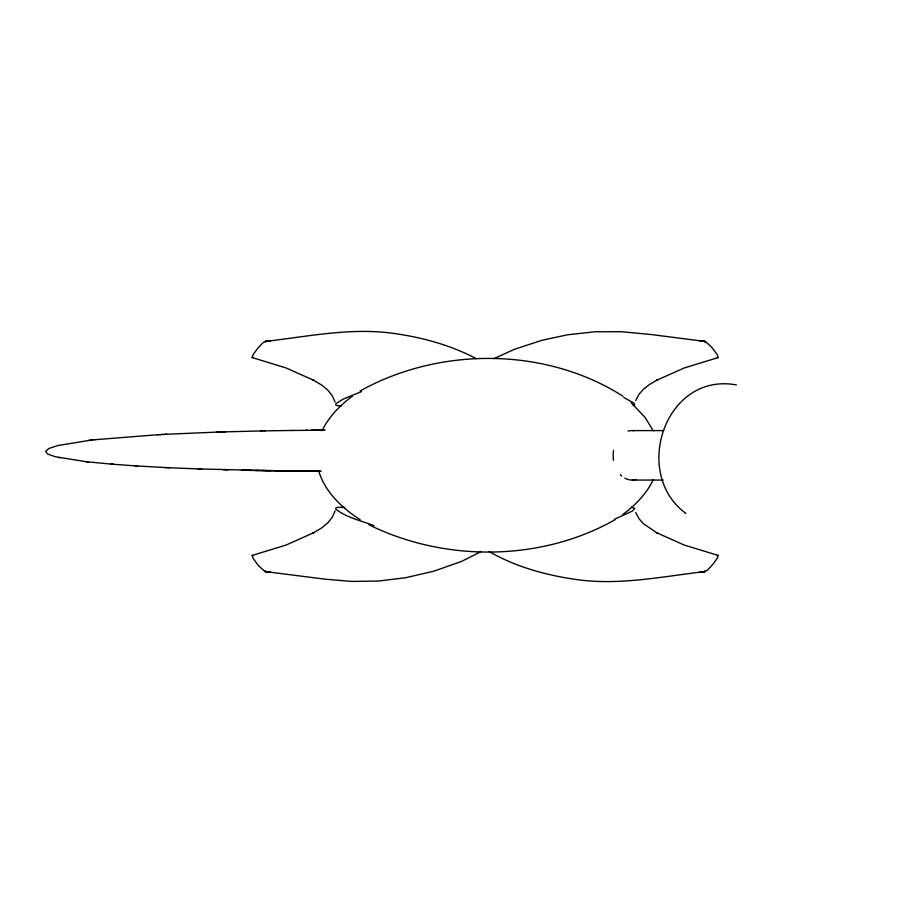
<?xml version="1.0" encoding="UTF-8"?>
<svg xmlns="http://www.w3.org/2000/svg" width="913" height="913" viewBox="0 0 913 913"><rect width="100%" height="100%" fill="white"/><g stroke="black" fill="none" stroke-linecap="round" stroke-linejoin="round"><path stroke-width="1.37" d="M265.615 342.055C264.314 340.229 260.97 345.297 259.577 346.301A37.365 16.423 -60 0 0 257.089 349.177L253.221 354.518L252.091 357.542L286.1 367.962L313.878 380.367L312.292 379.546M704.71 570.945C706.011 572.771 709.344 567.703 710.748 566.699A37.365 16.423 -60 0 0 713.224 563.823L717.093 558.482L718.234 555.458L684.225 545.038L656.447 532.633L658.033 533.454M335.105 510.881L332.332 517.169L327.756 522.921L321.696 527.919L312.292 533.454M635.722 400.499L638.974 394.325L643.254 389.406L649.485 384.499L658.033 379.546M653.217 479.816C646.472 493.83 635.357 505.243 622.94 514.396M322.095 430.719C328.828 416.75 339.944 405.383 352.315 396.253M481.117 551.532L461.601 561.404L433.995 571.127L405.84 577.689L378.45 581.045L351.927 581.444L324.537 579.127L264.987 571.515L259.577 566.699A37.365 16.423 60 0 1 257.089 563.823L253.221 558.482L252.091 555.458L286.1 545.038L313.878 532.633L313.273 532.941M360.133 390.969C439.552 346.575 545.803 346.906 622.94 396.231M615.088 519.691C541.044 561.689 444.962 562.214 368.978 524.804M494.104 358.604L514.339 349.325L541.866 340.321L567.361 334.82L594.74 331.773L621.433 331.704L651.608 334.58L705.338 341.485L710.748 346.301A37.365 16.423 60 0 1 713.224 349.177L717.093 354.518L718.234 357.542L684.225 367.962L656.447 380.367L657.04 380.059M253.004 357.36L252.216 357.611M717.31 555.64L718.097 555.389M704.882 341.405L699.609 340.697L705.338 341.485L704.71 342.055M265.432 571.595L270.716 572.303L264.987 571.515L265.615 570.945M614.438 519.303L632.447 511.029L634.775 508.313L631.374 507.183M361.445 391.631L342.934 399.175L335.676 403.98L336.018 405.235L337.137 405.623L341.473 405.817M633.177 405.623L634.775 404.687L633.884 403.078L623.75 397.497M265.432 341.405L270.716 340.697L264.987 341.485C308.742 336.441 353.069 326.843 397.189 333.941C424.556 337.993 451.65 345.719 476.209 358.604M704.882 571.595L699.609 572.303L705.338 571.515C661.56 576.582 617.256 586.146 573.136 579.059C543.965 574.608 514.841 566.437 489.208 551.532M90.136 440.26L57.633 445.59L48.903 448.488L45.684 451.399L47.693 454.035L55.202 456.705L86.278 461.716M88.607 440.443L89.588 440.328M90.079 440.271L91.129 440.146M91.072 440.157L92.133 440.032M92.076 440.043L93.514 439.872M93.925 439.826L95.386 439.667M95.329 439.678L157.572 434.748M157.458 434.748L158.577 434.691M158.451 434.691L160.083 434.599M159.958 434.611L160.585 434.577M160.46 434.577L161.533 434.52M160.962 434.554L162.434 434.474M162.32 434.474L163.792 434.394M163.678 434.405L165.15 434.326M165.949 434.28L217.796 432.077M165.036 434.326L166.52 434.246M218.618 432.043L216.78 432.111M218.298 432.054L220.649 431.986M219.816 432.009L222.681 431.917M222.361 431.929L223.617 431.895M224.712 431.86L261.05 430.947M223.308 431.895L225.488 431.826M260.696 430.947L262.042 430.925M261.689 430.936L264.998 430.868M264.017 430.89L291.875 430.468M293.187 430.457L307.43 430.343M291.179 430.48L293.849 430.445M305.456 430.343L312.292 430.308M311.527 430.32L318.557 430.274M311.344 430.297L316.058 430.285M314.837 430.274L324.606 430.24M319.961 430.274L321.912 430.263M319.025 430.263L323.818 430.251M322.403 430.251L324.902 430.24M632.846 430.594L663.671 430.594M321.205 471.131L295.686 471.017M632.332 480.055L663.158 480.055M319.915 471.062L286.75 470.937M319.63 471.234L247.48 470.321M293.45 470.868L279.127 470.846M284.89 470.777L265.01 470.64M274.904 470.64L277.883 470.686M271.058 470.583L261.392 470.583M264.462 470.469L249.409 470.355M255.206 470.469L259.577 470.549M250.915 470.218L197.95 468.928M245.323 470.092L246.316 470.115M241.546 470.195L247.035 470.127M718.097 357.611L717.31 357.36M223.423 469.739L228.124 469.864M252.216 555.389L253.004 555.64M201.716 469.054L168.585 467.707M736.346 384.921C665.315 371.774 631.225 473.505 685.948 513.46M137.315 465.995L165.835 467.57M166.417 467.604L169.51 467.753M165.036 467.536L167.672 467.661M136.379 465.938L137.635 466.018M136.699 465.961L134.987 465.847M135.775 465.892L113.132 464.272M344.726 507.4L337.137 507.377L336.018 507.765L335.676 509.02C346.563 517.751 361.114 520.604 373.908 525.671M86.564 461.75L111.203 464.112M112.698 464.238L113.383 464.295M111.82 464.169L112.95 464.261M111.386 464.135L112.516 464.226M110.952 464.089L111.637 464.146M87.032 461.795L88.127 461.921M86.107 461.693L86.735 461.761M59.916 457.79L58.843 457.561M657.04 532.941L643.254 523.594L638.974 518.675L635.722 512.501M313.273 380.059L321.696 385.081L327.756 390.079L332.332 395.831L335.105 402.119M360.133 519.657C341.861 508.016 324.766 491.765 318.546 470.4M631.043 402.633L645.194 417.583L653.217 430.799M635.95 479.519A24.731 18.922 90 0 1 624.777 478.15M621.719 476.038A24.731 18.922 90 0 1 620.338 474.737M613.536 460.414A24.731 18.922 90 0 1 613.513 450.371M628.155 431.107A24.731 18.922 90 0 1 633.953 430.696"/></g></svg>
